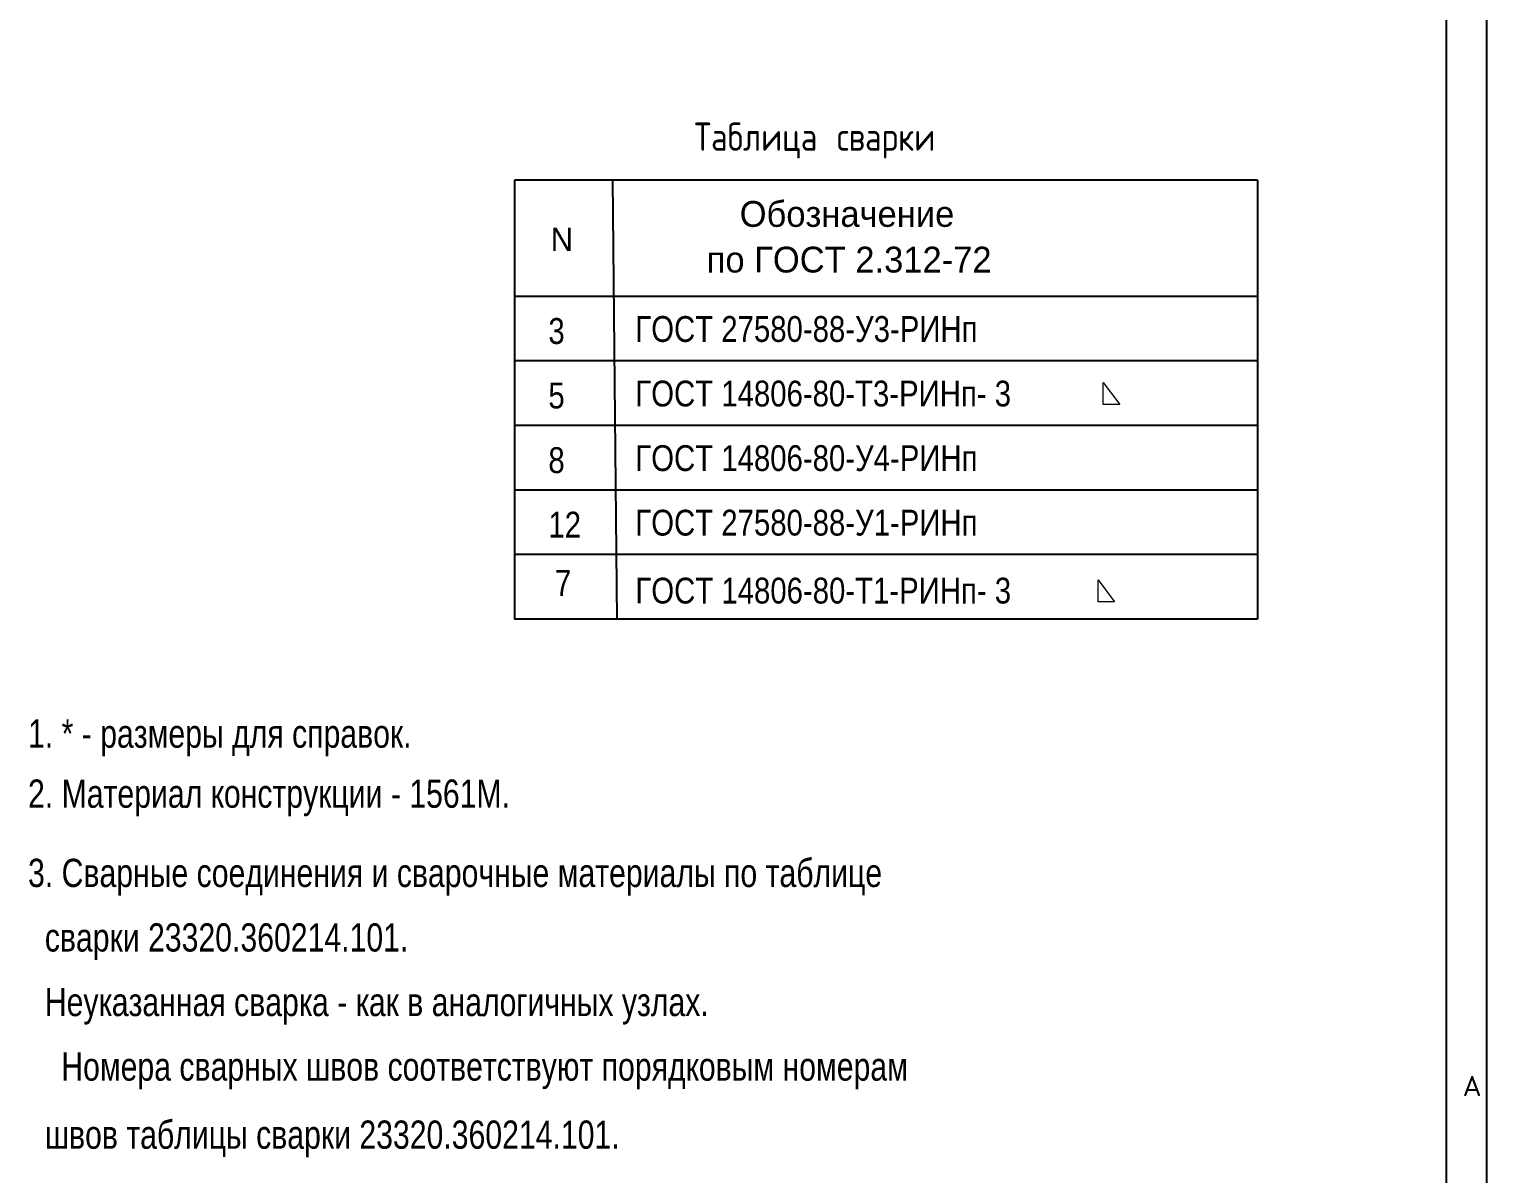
# Model space of a CAD drawing. Header units: millimetres. Extents: x -251843 to -243433, y -86292 to -80352.
# Drawn here: x -245240 to -243433, y -84800 to -83381 of the extents above; entities that cross this region are included whole.
import ezdxf
from ezdxf.enums import TextEntityAlignment as Align

# ---------------------------------------------------------------- set-up
doc = ezdxf.new("R2010")
doc.units = ezdxf.units.MM
for name, color, linetype in [('Format', 7, 'Continuous'), ('IDENT', 7, 'Continuous'), ('pen_5', 1, 'Continuous')]:
    doc.layers.add(name, color=color, linetype=linetype)
doc.styles.add('2_5', font='txt.shx', dxfattribs={"height": 2.5})
doc.styles.add('3.5', font='txt.shx', dxfattribs={"height": 3.5})

msp = doc.modelspace()

# ---------------------------------------------------------------- linework, layer by layer
at = {"color": 0, "linetype": 'Continuous', "lineweight": 0}
for p, q in [((-243908.7, -83819.2), (-243888.4, -83846.3)), ((-243914.9, -84063.8), (-243894.7, -84090.9))]:
    msp.add_line(p, q, dxfattribs=at)
for points in [[(-243888.4, -83846.3), (-243908.7, -83846.3), (-243908.7, -83819.2)], [(-243894.7, -84090.9), (-243914.9, -84090.9), (-243914.9, -84063.8)]]:
    msp.add_lwpolyline(points, dxfattribs=at)
at = {"layer": 'Format', "color": 0}
for p, q in [((-243433.2, -86291.9), (-243433.2, -80351.9)), ((-243483.2, -86241.9), (-243483.2, -80401.9)), ((-243717.4, -83568.5), (-244638.9, -83568.5)), ((-244638.9, -83568.5), (-244638.9, -84112.5)), ((-244517.3, -83568.5), (-244511.8, -84112.5)), ((-243717.4, -83568.5), (-243717.4, -84112.5)), ((-243717.4, -83712.5), (-244638.9, -83712.5)), ((-243717.4, -83792.5), (-244638.9, -83792.5)), ((-243717.4, -83872.5), (-244638.9, -83872.5)), ((-243717.4, -83952.5), (-244638.9, -83952.5)), ((-243717.4, -84032.5), (-244638.9, -84032.5)), ((-243717.4, -84112.5), (-244638.9, -84112.5))]:
    msp.add_line(p, q, dxfattribs=at)

# ---------------------------------------------------------------- texts
at = {"layer": 'Format', "color": 0, "style": '3.5', "width": 0.8}
msp.add_text('Таблица сварки', height=35, dxfattribs=at).set_placement((-244415.7, -83532.1))
at = {"layer": 'Format', "color": 0, "style": '2_5'}
msp.add_text('A', height=25, dxfattribs=at).set_placement((-243463.2, -84711), align=Align.BOTTOM_LEFT)
at = {"layer": 'IDENT', "color": 0, "linetype": 'Continuous'}
for s, height, p in [('Обозначение', 32, (-244359.5, -83626.3)), ('N', 28.8, (-244593.9, -83656.1)), ('по ГОСТ 2.312-72', 32, (-244400.4, -83682.9))]:
    msp.add_text(s, height=height, dxfattribs=at).set_placement(p)
at = {"layer": 'IDENT', "color": 0, "width": 0.85}
for s, p in [('3', (-244596.7, -83771.4)), ('5', (-244596.7, -83851.4)), ('8', (-244596.7, -83931.4)), ('12', (-244596.7, -84011.4)), ('7', (-244588.5, -84083.6))]:
    msp.add_text(s, height=32, dxfattribs=at).set_placement(p)
for s, p in [('ГОСТ 27580-88-У3-РИНп', (-244488.9, -83778.5)), ('ГОСТ 14806-80-T3-РИНп- 3 ', (-244488.9, -83858.5)), ('ГОСТ 14806-80-У4-РИНп ', (-244488.9, -83938.5)), ('ГОСТ 27580-88-У1-РИНп', (-244488.9, -84018.5)), ('ГОСТ 14806-80-T1-РИНп- 3 ', (-244488.8, -84102.7))]:
    msp.add_text(s, height=32, dxfattribs=at).set_placement(p, align=Align.BOTTOM_LEFT)
at = {"layer": 'pen_5', "color": 0, "linetype": 'Continuous', "width": 0.8}
for s, p in [('1. * - размеры для справок.', (-245241.8, -84236.8)), ('2. Материал конструкции - 1561М.', (-245241.8, -84311.2)), ('3. Сварные соединения и сварочные материалы по таблице ', (-245241.8, -84409.4)), ('  сварки 23320.360214.101.', (-245241.8, -84489.4)), ('  Неуказанная сварка - как в аналогичных узлах.', (-245241.8, -84569.4)), (' Номера сварных швов соответствуют порядковым номерам', (-245211, -84649.4)), ('  швов таблицы сварки 23320.360214.101.', (-245241.8, -84733.8))]:
    msp.add_text(s, height=35, dxfattribs=at).set_placement(p, align=Align.TOP_LEFT)

doc.saveas('drawing.dxf')
